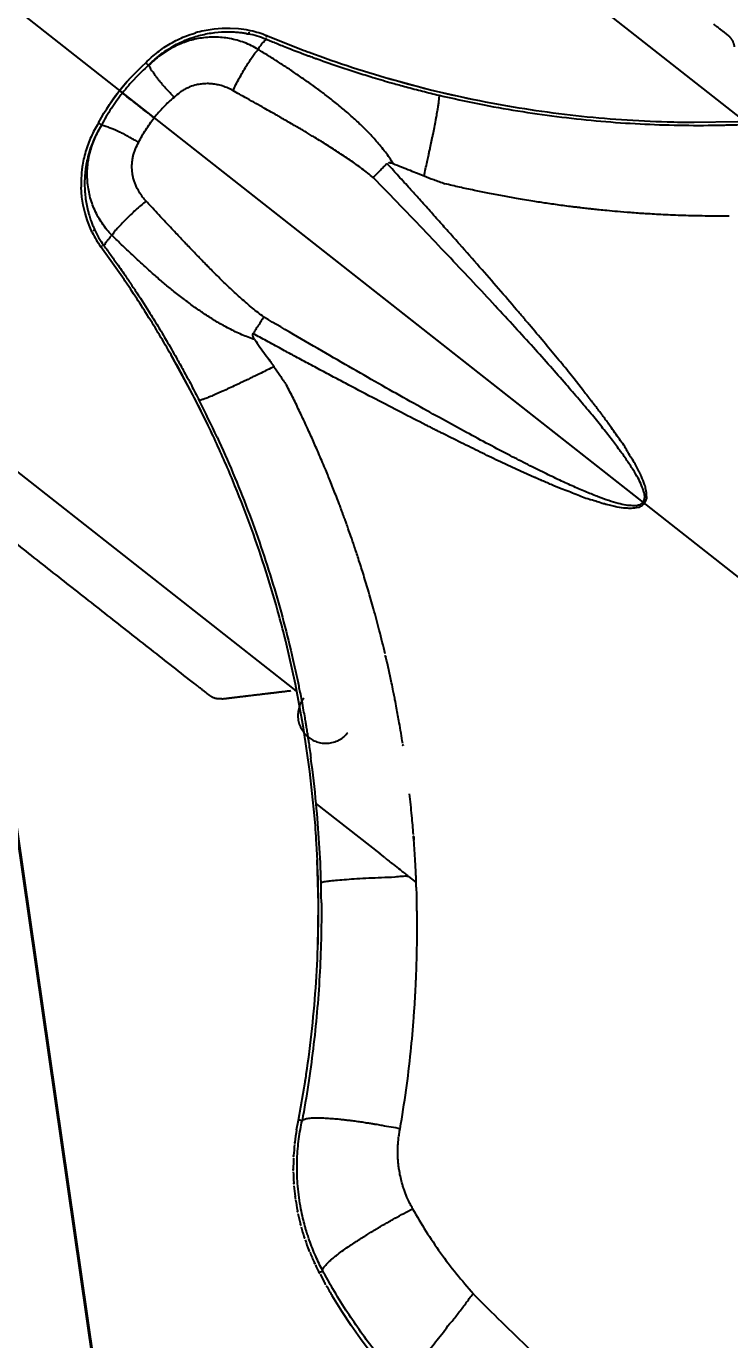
# Model space of a CAD drawing. Header units: millimetres. Extents: x 1145859089 to 1147511753, y -1047484727 to -1047247487.
# Drawn here: x 1146995183.7 to 1146995309.9, y -1047434411.5 to -1047434176 of the extents above; entities that cross this region are included whole.
import ezdxf
from ezdxf.xclip import XClip

# ---------------------------------------------------------------- set-up
doc = ezdxf.new("R2010")
doc.units = ezdxf.units.MM
doc.header["$LTSCALE"] = 100
doc.header["$MEASUREMENT"] = 0
doc.header["$XCLIPFRAME"] = 2
doc.linetypes.add('단지배치도$0$CENTER', pattern=[31, 30, -0.5, 0, -0.5])
doc.layers.get('0').update_dxf_attribs({"linetype": 'CONTINUOUS'})
for name, color, linetype in [('XREF', 135, 'CONTINUOUS'), ('단지배치도$0$S240910', 33, 'CONTINUOUS'), ('단지배치도$0$W240910', 135, 'CONTINUOUS')]:
    doc.layers.add(name, color=color, linetype=linetype)
doc.styles.add('단지배치도$0$WS1', font='romans.shx', dxfattribs={"width": 0.8, "bigfont": 'whgtxt.shx'})

# ---------------------------------------------------------------- blocks, each defined once
blk = doc.blocks.new('단지배치도$0$zw$9902')
at = {"layer": '단지배치도$0$W240910', "linetype": '단지배치도$0$CENTER', "ltscale": 50}
blk.add_line((65113.43, -62544.79), (65594.77, -62923.3), dxfattribs=at)
at = {"layer": '단지배치도$0$W240910', "linetype": 'ByBlock', "ltscale": 20}
for p, q in [((65572.64, -62823.21), (65235.53, -62558.11)), ((65492.28, -62925.4), (65155.17, -62660.3)), ((65478.17, -62807.23), (65476.4, -62807.52)), ((65479.63, -62807.11), (65478.17, -62807.23)), ((65481.09, -62807.1), (65479.63, -62807.11)), ((65482.55, -62807.2), (65481.09, -62807.1)), ((65483.99, -62807.39), (65482.55, -62807.2)), ((65484.73, -62807.54), (65483.99, -62807.39)), ((65484.73, -62807.54), (65484.73, -62807.53)), ((65494.32, -62811.1), (65487.6, -62808.43)), ((65487.61, -62808.43), (65487.61, -62808.43)), ((65465.94, -62813.25), (65465.14, -62813.99)), ((65466.39, -62813.72), (65465.94, -62813.25)), ((65466.39, -62813.72), (65466.45, -62813.68)), ((65466.48, -62813.67), (65466.45, -62813.68)), ((65466.49, -62813.66), (65466.48, -62813.67)), ((65466.51, -62813.65), (65466.49, -62813.66)), ((65466.52, -62813.65), (65466.51, -62813.65)), ((65466.53, -62813.65), (65466.52, -62813.65)), ((65466.53, -62813.66), (65466.53, -62813.65)), ((65462.54, -62816.69), (65463.16, -62816.01)), ((65463.2, -62815.96), (65462.58, -62816.65)), ((65463.83, -62815.29), (65463.2, -62815.96)), ((65464.48, -62814.63), (65463.83, -62815.29)), ((65465.14, -62813.99), (65464.48, -62814.63)), ((65517.01, -62818.15), (65509.35, -62816.1)), ((65460.49, -62819.24), (65461.05, -62818.5)), ((65461.09, -62818.46), (65460.53, -62819.19)), ((65461.05, -62818.5), (65461.22, -62818.28)), ((65461.22, -62818.28), (65461.09, -62818.46)), ((65461.39, -62818.07), (65461.22, -62818.28)), ((65461.22, -62818.28), (65461.36, -62818.11)), ((65461.22, -62818.29), (65461.74, -62818.69)), ((65461.22, -62818.29), (65461.74, -62818.69)), ((65461.36, -62818.11), (65461.94, -62817.4)), ((65461.98, -62817.35), (65461.39, -62818.07)), ((65461.94, -62817.4), (65462.54, -62816.69)), ((65462.58, -62816.65), (65461.98, -62817.35)), ((65524.74, -62819.89), (65517.01, -62818.15)), ((65458.93, -62821.52), (65459.43, -62820.75)), ((65459.43, -62820.75), (65459.95, -62819.99)), ((65459.99, -62819.94), (65459.46, -62820.7)), ((65459.95, -62819.99), (65460.49, -62819.24)), ((65460.53, -62819.19), (65459.99, -62819.94)), ((65462.19, -62819.04), (65461.74, -62818.69)), ((65462.19, -62819.04), (65461.74, -62818.69)), ((65457.44, -62824.06), (65457.97, -62823.1)), ((65457.97, -62823.1), (65458.44, -62822.31)), ((65458.44, -62822.31), (65458.93, -62821.52)), ((65467.41, -62823.15), (65555.08, -62892.1)), ((65467.41, -62823.15), (65555.08, -62892.1)), ((65458, -62824.38), (65457.44, -62824.06)), ((65457.96, -62824.52), (65457.97, -62824.5)), ((65457.96, -62824.53), (65457.96, -62824.52)), ((65457.97, -62824.53), (65457.96, -62824.53)), ((65457.97, -62824.48), (65457.98, -62824.45)), ((65457.97, -62824.5), (65457.97, -62824.48)), ((65457.98, -62824.53), (65457.97, -62824.53)), ((65458, -62824.38), (65457.98, -62824.45)), ((65572.06, -62823.86), (65564.12, -62823.98)), ((65567.65, -62824.47), (65568.18, -62824.46)), ((65519.57, -62834.97), (65519.53, -62834.95)), ((65519.88, -62835.04), (65519.56, -62834.97)), ((65454.47, -62837.37), (65454.34, -62835.57)), ((65454.7, -62838.81), (65454.47, -62837.37)), ((65455.04, -62840.23), (65454.7, -62838.81)), ((65455.47, -62841.62), (65455.04, -62840.23)), ((65456.01, -62842.98), (65455.47, -62841.62)), ((65456.32, -62843.67), (65456.01, -62842.98)), ((65456.32, -62843.67), (65456.32, -62843.67)), ((65457.87, -62846.25), (65457.87, -62846.25)), ((65462.04, -62852.14), (65457.87, -62846.25)), ((65474.24, -62872.53), (65470.44, -62865.57)), ((65542.74, -62869.95), (65541.95, -62868.96)), ((65544.42, -62872.07), (65542.74, -62869.95)), ((65477.76, -62879.63), (65474.24, -62872.53)), ((65491.19, -62871.05), (65491.17, -62871.02)), ((65491.34, -62871.34), (65491.19, -62871.05)), ((65530.65, -62885.32), (65529.51, -62884.79)), ((65533.11, -62886.46), (65530.65, -62885.32)), ((65555.08, -62892.1), (65555.12, -62892.12)), ((65555.08, -62892.1), (65555.12, -62892.13)), ((65555.12, -62892.12), (65555.16, -62892.15)), ((65555.12, -62892.13), (65555.15, -62892.16)), ((65555.15, -62892.16), (65555.19, -62892.18)), ((65555.16, -62892.15), (65555.19, -62892.18)), ((65555.19, -62892.18), (65555.3, -62892.27)), ((65555.19, -62892.18), (65555.3, -62892.27)), ((65492.77, -62924.68), (65491.02, -62916.94)), ((65492.32, -62920.25), (65492.44, -62920.77)), ((65493.01, -62925.97), (65492.28, -62925.4)), ((65494.22, -62932.48), (65492.77, -62924.68)), ((65495.35, -62940.33), (65494.22, -62932.48)), ((65496.18, -62948.22), (65495.35, -62940.33)), ((65496.5, -62946.1), (65496.49, -62946.09)), ((65496.49, -62946.1), (65507.94, -62955.1)), ((65508.78, -62955.76), (65507.95, -62955.1)), ((65496.89, -62964.06), (65496.69, -62956.13)), ((65513.06, -62959.12), (65514.43, -62960.2)), ((65514.43, -62960.23), (65514.43, -62960.2)), ((65496.78, -62971.99), (65496.89, -62964.06)), ((65493.32, -63002.8), (65494.56, -62995.64)), ((65492.97, -63004.56), (65493.32, -63002.8)), ((65493.95, -63002.92), (65493.32, -63002.79)), ((65493.95, -63002.92), (65493.95, -63002.92)), ((65497.03, -63030.16), (65497.66, -63029.82)), ((65501.12, -63037.18), (65499.38, -63034.34)), ((65524.69, -63033.94), (65524.66, -63033.98)), ((65502.73, -63039.62), (65501.12, -63037.18)), ((65504.42, -63042.02), (65502.73, -63039.62)), ((65506.17, -63044.36), (65504.42, -63042.02))]:
    blk.add_line(p, q, dxfattribs=at)
for centre, radius, start, end in [((65480.46, -62827.12), 20.02, 101.7145, 106.3305), ((65481.42, -62823.22), 16.03, 67.2915, 78.0633), ((65492.16, -62842.62), 38.71, 131.6192, 136.7853), ((65492.01, -62842.49), 38.51, 136.7747, 141.8283), ((65492.01, -62842.5), 38.51, 141.8094, 146.8629), ((65564.87, -62622.89), 201.59, 256.7067, 258.7986), ((65492.16, -62842.61), 38.71, 146.8523, 152.0185), ((65474.34, -62834.9), 20.02, 177.3072, 181.9231), ((65470.78, -62836.75), 16.03, 205.5744, 216.3462), ((65295.78, -62965.08), 201.59, 24.8391, 26.9309), ((65476.43, -62941.07), 36.03, 8.533, 9.2008), ((65292.73, -62965.61), 204.69, 5.4677, 7.7771), ((65296.81, -62965.42), 200.61, 1.4749, 5.5269), ((65294.39, -62965.47), 203.03, 0.4484, 1.4729), ((65532.57, -63011.43), 40.19, 170.1566, 173.3581), ((65532.97, -63011.48), 40.59, 173.3517, 173.9076), ((65532.33, -63011.43), 39.95, 176.7809, 177.42), ((65532.66, -63011.45), 40.28, 173.9046, 176.7778), ((65532.28, -63011.42), 39.9, 177.4202, 180.2617), ((65532.39, -63011.42), 40.01, 180.26, 180.937), ((65532.45, -63011.42), 40.07, 180.9375, 183.761), ((65532.49, -63011.42), 40.11, 183.7606, 184.5565), ((65532.47, -63011.42), 40.09, 184.5561, 187.3161), ((65532.4, -63011.43), 40.02, 187.3167, 187.7174), ((65532.36, -63011.44), 39.98, 187.7174, 188.1906), ((65532.45, -63011.42), 40.06, 188.1913, 190.9785), ((65532.48, -63011.42), 40.1, 190.978, 191.7356), ((65532.46, -63011.42), 40.08, 191.7354, 194.5332), ((65532.4, -63011.44), 40.02, 194.5337, 195.2287), ((65532.29, -63011.47), 39.9, 195.2269, 198.0528), ((65532.34, -63011.45), 39.96, 198.053, 198.7033), ((65532.65, -63011.35), 40.28, 198.7062, 201.5718), ((65532.93, -63011.24), 40.58, 201.5689, 202.1301), ((65532.72, -63011.32), 40.35, 202.1274, 205.0809), ((65531.58, -63011.84), 39.1, 205.0972, 205.682), ((65530.79, -63012.23), 38.22, 205.6756, 207.9686), ((65584.17, -62984.04), 98.59, 207.8915, 208.0915), ((65584.47, -62983.88), 98.93, 208.0919, 209.1469), ((65584.77, -62983.71), 99.28, 209.1465, 209.4316), ((65585.09, -62983.52), 99.65, 209.4321, 210.6593)]:
    blk.add_arc(centre, radius, start, end, dxfattribs=at)
for points, weights in [([(65570.36, -62808.39), (65570.36, -62808.39), (65567.76, -62806.34)], [1, 0.935319001987, 0.985547451024]), ([(65571.49, -62810.39), (65571.34, -62809.16), (65570.36, -62808.39)], [1, 0.923879950601, 1]), ([(65477.34, -62926.68), (65477.34, -62926.68), (65474.73, -62924.63)], [1, 0.935319001987, 0.985547451024]), ([(65479.55, -62927.3), (65478.31, -62927.45), (65477.34, -62926.68)], [1, 0.923879950601, 1]), ([(65494.28, -62927.18), (65491.21, -62931.08), (65495.09, -62934.18)], [1, 0.71001785801, 1]), ([(65495.14, -62934.22), (65499.06, -62937.25), (65502.14, -62933.36)], [1, 0.710486072338, 1])]:
    blk.add_rational_spline(points, weights, degree=2, dxfattribs=at)
for points, knots in [([(65465.94, -62813.25), (65466.62, -62812.6), (65467.99, -62811.31), (65470.36, -62809.75), (65472.66, -62808.62), (65474.19, -62808.1), (65474.83, -62807.91)], [0, 0, 0, 0, 2.821021, 5.64201, 8.463026, 10.479056, 10.479056, 10.479056, 10.479056]), ([(65466.39, -62813.72), (65466.83, -62813.27), (65467.76, -62812.4), (65469.26, -62811.24), (65471.09, -62810.1), (65473.25, -62809.07), (65474.93, -62808.52), (65475.76, -62808.32)], [0, 0, 0, 0, 1.900808, 3.804166, 5.675249, 8.373991, 10.950317, 10.950317, 10.950317, 10.950317]), ([(65486.08, -62810.84), (65485.68, -62810.63), (65484.88, -62810.17), (65483.61, -62809.65), (65482.29, -62809.21), (65480.98, -62808.91), (65479.63, -62808.72), (65478.3, -62808.66), (65476.95, -62808.7), (65475.66, -62808.86), (65474.4, -62809.12), (65473.16, -62809.48), (65471.91, -62809.96), (65470.71, -62810.54), (65469.56, -62811.21), (65468.48, -62811.95), (65467.47, -62812.76), (65466.83, -62813.35), (65466.53, -62813.66)], [0, 0, 0, 0, 1.340952, 2.779651, 4.092707, 5.504928, 6.813895, 8.196145, 9.491286, 10.841501, 12.085355, 13.375096, 14.709017, 16.085193, 17.377777, 18.694059, 19.988712, 21.289505, 21.289505, 21.289505, 21.289505]), ([(65475.76, -62808.32), (65476.6, -62808.11), (65478.25, -62807.79), (65480.06, -62807.7), (65481.21, -62807.72), (65481.72, -62807.74), (65482.25, -62807.77), (65482.71, -62807.82), (65483.13, -62807.86), (65483.51, -62807.93), (65483.91, -62807.95), (65484.2, -62808.11), (65484.34, -62808.05)], [0, 0, 0, 0, 2.590685, 5.028164, 5.406506, 6.050409, 6.549971, 7.020568, 7.41636, 7.812284, 8.19219, 8.645427, 8.645427, 8.645427, 8.645427]), ([(65484.34, -62808.05), (65484.87, -62808.15), (65485.92, -62808.42), (65486.93, -62808.78), (65487.43, -62808.99)], [0, 0, 0, 0, 1.615349, 3.231144, 3.231144, 3.231144, 3.231144]), ([(65486.07, -62810.85), (65486.14, -62810.63), (65486.44, -62810.35), (65486.78, -62809.88), (65486.99, -62809.48), (65487.59, -62809.12), (65487.43, -62808.99)], [0, 0, 0, 0, 0.678711, 1.166358, 1.692573, 2.298362, 2.298362, 2.298362, 2.298362]), ([(65487.43, -62808.99), (65487.69, -62809.1), (65488.24, -62809.33), (65489.13, -62809.69), (65490.13, -62810.1), (65491.29, -62810.56), (65492.57, -62811.06), (65493.71, -62811.49), (65494.59, -62811.82), (65495.17, -62812.04), (65495.66, -62812.21), (65496.14, -62812.39), (65497.88, -62813.02), (65500.46, -62813.92), (65503.8, -62815.01), (65506.87, -62815.96), (65509.8, -62816.82), (65512.76, -62817.63), (65515.55, -62818.36), (65517.52, -62818.84), (65518.51, -62819.08)], [0, 0, 0, 0, 0.842833, 1.804421, 2.884607, 4.083231, 5.523702, 7.025981, 7.735048, 8.349304, 8.868817, 9.293642, 9.903768, 14.416924, 17.467389, 20.452732, 24.07324, 26.614897, 29.66509, 32.71727, 32.71727, 32.71727, 32.71727]), ([(65481.56, -62818.25), (65481.74, -62817.89), (65482.11, -62817.15), (65482.7, -62816.05), (65483.31, -62814.95), (65483.93, -62813.9), (65484.53, -62812.94), (65485.11, -62812.11), (65485.55, -62811.39), (65486, -62811.06), (65486.08, -62810.84)], [0, 0, 0, 0, 1.208141, 2.475427, 3.751648, 4.985432, 6.129942, 7.146707, 8.007591, 8.695035, 8.695035, 8.695035, 8.695035]), ([(65510.29, -62831.32), (65509.84, -62830.64), (65508.91, -62829.24), (65507.32, -62827.33), (65505.67, -62825.55), (65504.03, -62823.95), (65502.35, -62822.42), (65500.57, -62820.93), (65499.05, -62819.72), (65497.84, -62818.79), (65496.97, -62818.14), (65496.07, -62817.48), (65495.15, -62816.82), (65494.21, -62816.16), (65492.97, -62815.31), (65491.48, -62814.3), (65489.7, -62813.14), (65487.91, -62811.98), (65486.67, -62811.25), (65486.07, -62810.85)], [0, 0, 0, 0, 2.462915, 5.043509, 7.428788, 9.732127, 11.929211, 14.247328, 16.687768, 17.75166, 18.838286, 19.947814, 21.080417, 22.236273, 23.415554, 25.568459, 27.652234, 29.781936, 31.958689, 31.958689, 31.958689, 31.958689]), ([(65564.25, -62823.98), (65562.64, -62823.97), (65558.3, -62823.91), (65551.23, -62823.56), (65543.05, -62822.83), (65534.91, -62821.76), (65526.82, -62820.37), (65518.79, -62818.64), (65510.84, -62816.58), (65502.98, -62814.2), (65497.5, -62812.29), (65494.63, -62811.22), (65494.32, -62811.1)], [0, 0, 0, 0, 4.813028, 13.021974, 21.231053, 29.440321, 37.649824, 45.859591, 54.069635, 62.279945, 70.490483, 71.478028, 71.478028, 71.478028, 71.478028]), ([(65467.12, -62814.82), (65466.99, -62814.71), (65466.87, -62814.42), (65466.65, -62814.05), (65466.51, -62813.8), (65466.53, -62813.66)], [0, 0, 0, 0, 0.515784, 0.895389, 1.311072, 1.311072, 1.311072, 1.311072]), ([(65471, -62819.48), (65470.84, -62819.25), (65470.42, -62818.81), (65469.81, -62818.16), (65469.26, -62817.56), (65468.86, -62817.08), (65468.55, -62816.7), (65468.26, -62816.34), (65467.92, -62815.9), (65467.51, -62815.41), (65467.3, -62814.98), (65467.12, -62814.82)], [0, 0, 0, 0, 0.84973, 1.811822, 2.679155, 3.297572, 3.677517, 4.151084, 4.689359, 5.34023, 6.073727, 6.073727, 6.073727, 6.073727]), ([(65481.56, -62818.25), (65481.29, -62818.08), (65480.66, -62817.79), (65479.72, -62817.43), (65478.91, -62817.22), (65478.26, -62817.1), (65477.66, -62817.03), (65477.01, -62817), (65476.4, -62817.02), (65475.75, -62817.08), (65474.9, -62817.24), (65474.01, -62817.51), (65473.21, -62817.87), (65472.61, -62818.21), (65471.84, -62818.71), (65471.35, -62819.18), (65471, -62819.48)], [0, 0, 0, 0, 0.950726, 2.088541, 3.021138, 3.439598, 4.08209, 4.809872, 5.399123, 5.910074, 6.775343, 7.994087, 8.693267, 9.382521, 10.069396, 11.434856, 11.434856, 11.434856, 11.434856]), ([(65506.74, -62833.88), (65506.08, -62833.31), (65504.7, -62832.24), (65502.57, -62830.71), (65500.39, -62829.26), (65498.19, -62827.86), (65496.47, -62826.8), (65495.23, -62826.06), (65494.46, -62825.6), (65493.66, -62825.13), (65492.76, -62824.6), (65491.8, -62824.05), (65490.86, -62823.5), (65490.05, -62823.04), (65489.26, -62822.58), (65488.31, -62822.05), (65487.08, -62821.35), (65485.65, -62820.54), (65484.18, -62819.72), (65482.81, -62818.95), (65481.95, -62818.47), (65481.56, -62818.25)], [0, 0, 0, 0, 2.620047, 5.238556, 7.857918, 10.475204, 13.057656, 13.917577, 14.813958, 15.746831, 16.716323, 17.933294, 19.060369, 19.989619, 20.720958, 21.807982, 23.260058, 24.950962, 26.740095, 28.317811, 29.673642, 29.673642, 29.673642, 29.673642]), ([(65462.72, -62819.46), (65462.58, -62819.42), (65462.45, -62819.22), (65462.25, -62819.12), (65462.18, -62819.11)], [0, 0, 0, 0, 0.4325309, 0.6424954, 0.6424954, 0.6424954, 0.6424954]), ([(65462.72, -62819.46), (65462.64, -62819.34), (65462.42, -62819.26), (65462.27, -62819.09), (65462.25, -62819.02)], [0, 0, 0, 0, 0.4325309, 0.6424954, 0.6424954, 0.6424954, 0.6424954]), ([(65467.41, -62823.15), (65467.18, -62822.97), (65466.68, -62822.58), (65465.89, -62821.96), (65465.12, -62821.35), (65464.39, -62820.77), (65463.82, -62820.32), (65463.36, -62819.97), (65463.04, -62819.69), (65462.79, -62819.58), (65462.72, -62819.46)], [0, 0, 0, 0, 0.888079, 1.897213, 2.997408, 3.850552, 4.691672, 5.183893, 5.56457, 5.971214, 5.971214, 5.971214, 5.971214]), ([(65467.41, -62823.15), (65467.18, -62822.97), (65466.68, -62822.58), (65465.89, -62821.96), (65465.12, -62821.35), (65464.39, -62820.77), (65463.81, -62820.33), (65463.37, -62819.96), (65463.02, -62819.72), (65462.85, -62819.5), (65462.72, -62819.46)], [0, 0, 0, 0, 0.888079, 1.897213, 2.997408, 3.850552, 4.691672, 5.183893, 5.56457, 5.971214, 5.971214, 5.971214, 5.971214]), ([(65471, -62819.48), (65470.33, -62820.01), (65469.08, -62821.19), (65467.94, -62822.48), (65467.41, -62823.15)], [0, 0, 0, 0, 2.568403, 5.14271, 5.14271, 5.14271, 5.14271]), ([(65517.93, -62823.58), (65517.97, -62823.37), (65518.04, -62822.98), (65518.14, -62822.4), (65518.25, -62821.76), (65518.37, -62821.06), (65518.44, -62820.55), (65518.47, -62820.3)], [0, 0, 0, 0, 0.63209, 1.19498, 1.758934, 2.578088, 3.319001, 3.319001, 3.319001, 3.319001]), ([(65518.47, -62820.3), (65518.49, -62820.15), (65518.53, -62819.87), (65518.54, -62819.48), (65518.59, -62819.18), (65518.51, -62819.08)], [0, 0, 0, 0, 0.461746, 0.831383, 1.231302, 1.231302, 1.231302, 1.231302]), ([(65525.71, -62820.64), (65528.01, -62821.1), (65532.64, -62821.93), (65539.62, -62822.93), (65546.64, -62823.7), (65553.66, -62824.21), (65560.66, -62824.48), (65565.32, -62824.5), (65567.65, -62824.47)], [0, 0, 0, 0, 7.03896, 14.10801, 21.174538, 28.209375, 35.209065, 42.188337, 42.188337, 42.188337, 42.188337]), ([(65464.69, -62827.51), (65465.04, -62826.73), (65465.9, -62825.24), (65466.88, -62823.83), (65467.41, -62823.15)], [0, 0, 0, 0, 2.568403, 5.14271, 5.14271, 5.14271, 5.14271]), ([(65457.44, -62824.06), (65456.97, -62824.87), (65456.04, -62826.51), (65455.08, -62829.18), (65454.53, -62831.68), (65454.38, -62833.28), (65454.35, -62833.96)], [0, 0, 0, 0, 2.821021, 5.64201, 8.463026, 10.479056, 10.479056, 10.479056, 10.479056]), ([(65458, -62824.38), (65457.67, -62824.92), (65457.04, -62826.03), (65456.28, -62827.76), (65455.59, -62829.81), (65455.1, -62832.15), (65454.97, -62833.91), (65454.96, -62834.77)], [0, 0, 0, 0, 1.900808, 3.804166, 5.675249, 8.373991, 10.950317, 10.950317, 10.950317, 10.950317]), ([(65459.85, -62844.19), (65459.55, -62843.86), (65458.91, -62843.19), (65458.11, -62842.08), (65457.37, -62840.9), (65456.77, -62839.7), (65456.27, -62838.42), (65455.89, -62837.15), (65455.62, -62835.83), (65455.47, -62834.54), (65455.42, -62833.25), (65455.48, -62831.96), (65455.65, -62830.63), (65455.93, -62829.33), (65456.31, -62828.05), (65456.77, -62826.84), (65457.33, -62825.66), (65457.75, -62824.9), (65457.98, -62824.53)], [0, 0, 0, 0, 1.340952, 2.779651, 4.092707, 5.504928, 6.813895, 8.196145, 9.491286, 10.841501, 12.085355, 13.375096, 14.709017, 16.085193, 17.377777, 18.694059, 19.988712, 21.289505, 21.289505, 21.289505, 21.289505]), ([(65459.25, -62824.83), (65459.1, -62824.73), (65458.79, -62824.68), (65458.39, -62824.56), (65458.11, -62824.48), (65457.98, -62824.53)], [0, 0, 0, 0, 0.515784, 0.895389, 1.311072, 1.311072, 1.311072, 1.311072]), ([(65464.69, -62827.51), (65464.43, -62827.41), (65463.9, -62827.1), (65463.13, -62826.66), (65462.41, -62826.27), (65461.85, -62825.99), (65461.41, -62825.78), (65460.99, -62825.58), (65460.48, -62825.36), (65459.91, -62825.07), (65459.45, -62824.97), (65459.25, -62824.83)], [0, 0, 0, 0, 0.84973, 1.811822, 2.679155, 3.297572, 3.677517, 4.151084, 4.689359, 5.34023, 6.073727, 6.073727, 6.073727, 6.073727]), ([(65516.94, -62828.48), (65516.98, -62828.28), (65517.06, -62827.89), (65517.18, -62827.3), (65517.31, -62826.7), (65517.48, -62825.88), (65517.69, -62824.84), (65517.85, -62824), (65517.93, -62823.58)], [0, 0, 0, 0, 0.608735, 1.196476, 1.804823, 2.430024, 3.712517, 4.999051, 4.999051, 4.999051, 4.999051]), ([(65568.18, -62824.46), (65568.53, -62824.45), (65569.23, -62824.44), (65570.29, -62824.41), (65571.38, -62824.38), (65572.49, -62824.35), (65573.76, -62824.29), (65575.23, -62824.23), (65576.78, -62824.14), (65578.15, -62824.06), (65579.18, -62823.99), (65579.92, -62823.93), (65580.5, -62823.89), (65581.05, -62823.85), (65581.63, -62823.8), (65582.24, -62823.75), (65583.55, -62823.63), (65584.66, -62823.53), (65585.56, -62823.43)], [0, 0, 0, 0, 1.037321, 2.099868, 3.187633, 4.3006, 5.438746, 6.993786, 8.715072, 10.120908, 11.0973, 11.829743, 12.31834, 12.85877, 13.470586, 14.082351, 14.694073, 17.418788, 17.418788, 17.418788, 17.418788]), ([(65465.98, -62838.06), (65465.76, -62837.84), (65465.32, -62837.29), (65464.75, -62836.46), (65464.36, -62835.73), (65464.09, -62835.12), (65463.88, -62834.56), (65463.7, -62833.93), (65463.57, -62833.33), (65463.48, -62832.69), (65463.43, -62831.82), (65463.49, -62830.89), (65463.64, -62830.04), (65463.83, -62829.37), (65464.13, -62828.5), (65464.48, -62827.91), (65464.69, -62827.51)], [0, 0, 0, 0, 0.950726, 2.088541, 3.021138, 3.439598, 4.08209, 4.809872, 5.399123, 5.910074, 6.775343, 7.994087, 8.693267, 9.382521, 10.069396, 11.434856, 11.434856, 11.434856, 11.434856]), ([(65515.82, -62833.53), (65515.91, -62833.12), (65516.1, -62832.28), (65516.33, -62831.26), (65516.5, -62830.49), (65516.6, -62830.02), (65516.72, -62829.49), (65516.82, -62828.99), (65516.91, -62828.62), (65516.94, -62828.48)], [0, 0, 0, 0, 1.260417, 2.580742, 3.129728, 3.651886, 4.0175, 4.745857, 5.177531, 5.177531, 5.177531, 5.177531]), ([(65506.74, -62833.88), (65506.93, -62833.56), (65507.48, -62833.12), (65508.11, -62832.4), (65508.68, -62831.82), (65509.02, -62831.47), (65509.17, -62831.31)], [0, 0, 0, 0, 1.097384, 2.068671, 2.884035, 3.531905, 3.531905, 3.531905, 3.531905]), ([(65510.29, -62831.32), (65510.1, -62831.24), (65509.73, -62831.12), (65509.29, -62831.19), (65509.17, -62831.31)], [0, 0, 0, 0, 0.64244, 1.162556, 1.162556, 1.162556, 1.162556]), ([(65532.41, -62857.53), (65531.33, -62856.29), (65529.15, -62853.72), (65525.73, -62849.82), (65522.79, -62846.47), (65520.37, -62843.74), (65518.53, -62841.67), (65516.66, -62839.58), (65514.83, -62837.54), (65512.95, -62835.44), (65511.07, -62833.39), (65509.79, -62831.96), (65509.17, -62831.31)], [0, 0, 0, 0, 4.920026, 10.105142, 15.555833, 18.290327, 21.053353, 23.86343, 26.697012, 29.293562, 32.325258, 35.031877, 35.031877, 35.031877, 35.031877]), ([(65510.29, -62831.32), (65511.3, -62831.73), (65512.75, -62832.31), (65514.39, -62832.97), (65515.23, -62833.3), (65515.62, -62833.45), (65515.82, -62833.53)], [0, 0, 0, 0, 3.260077, 4.675784, 5.316948, 5.948888, 5.948888, 5.948888, 5.948888]), ([(65454.96, -62834.77), (65454.96, -62835.63), (65455.04, -62837.31), (65455.38, -62839.08), (65455.67, -62840.2), (65455.8, -62840.69), (65455.97, -62841.2), (65456.12, -62841.63), (65456.26, -62842.03), (65456.41, -62842.39), (65456.53, -62842.77), (65456.75, -62843.02), (65456.73, -62843.16)], [0, 0, 0, 0, 2.590685, 5.028164, 5.406506, 6.050409, 6.549971, 7.020568, 7.41636, 7.812284, 8.19219, 8.645427, 8.645427, 8.645427, 8.645427]), ([(65555.23, -62890.16), (65555.09, -62889.79), (65554.84, -62888.94), (65554.16, -62887.64), (65553.28, -62886.14), (65552.16, -62884.47), (65550.86, -62882.64), (65549.35, -62880.63), (65547.64, -62878.46), (65545.71, -62876.1), (65543.57, -62873.56), (65541.14, -62870.74), (65538.41, -62867.64), (65535.35, -62864.22), (65532.05, -62860.6), (65528.48, -62856.72), (65524.64, -62852.6), (65520.53, -62848.24), (65516.17, -62843.64), (65511.55, -62838.82), (65508.38, -62835.54), (65506.74, -62833.88)], [0, 0, 0, 0, 1.177409, 2.643447, 4.392353, 6.402399, 8.652648, 11.147844, 13.918543, 16.968362, 20.285919, 23.871662, 28.126176, 32.706012, 37.611441, 42.842664, 48.503904, 54.503192, 60.84036, 67.513769, 74.523857, 74.523857, 74.523857, 74.523857]), ([(65515.82, -62833.53), (65516.4, -62833.76), (65517.62, -62834.26), (65518.89, -62834.65), (65519.53, -62834.95)], [0, 0, 0, 0, 1.871049, 3.972683, 3.972683, 3.972683, 3.972683]), ([(65525.17, -62836.21), (65524.29, -62836.02), (65522.52, -62835.66), (65520.76, -62835.24), (65519.88, -62835.04)], [0, 0, 0, 0, 2.717182, 5.419443, 5.419443, 5.419443, 5.419443]), ([(65530.23, -62837.2), (65529.35, -62837.04), (65527.66, -62836.72), (65525.98, -62836.38), (65525.17, -62836.21)], [0, 0, 0, 0, 2.696224, 5.157327, 5.157327, 5.157327, 5.157327]), ([(65535.7, -62838.14), (65534.71, -62837.96), (65532.88, -62837.69), (65531.07, -62837.36), (65530.23, -62837.2)], [0, 0, 0, 0, 3.009942, 5.542552, 5.542552, 5.542552, 5.542552]), ([(65465.98, -62838.06), (65465.67, -62838.32), (65465.04, -62838.85), (65464.11, -62839.68), (65463.19, -62840.54), (65462.31, -62841.39), (65461.52, -62842.19), (65460.86, -62842.95), (65460.25, -62843.56), (65460.04, -62844.07), (65459.85, -62844.19)], [0, 0, 0, 0, 1.208141, 2.475427, 3.751648, 4.985432, 6.129942, 7.146707, 8.007591, 8.695035, 8.695035, 8.695035, 8.695035]), ([(65487.11, -62858.85), (65486.4, -62858.33), (65485.03, -62857.25), (65483.05, -62855.54), (65481.12, -62853.76), (65479.24, -62851.96), (65477.81, -62850.53), (65476.8, -62849.5), (65476.17, -62848.86), (65475.52, -62848.19), (65474.8, -62847.44), (65474.03, -62846.65), (65473.28, -62845.86), (65472.64, -62845.18), (65472.01, -62844.52), (65471.26, -62843.72), (65470.3, -62842.69), (65469.18, -62841.49), (65468.03, -62840.26), (65466.95, -62839.11), (65466.29, -62838.39), (65465.98, -62838.06)], [0, 0, 0, 0, 2.620047, 5.238556, 7.857918, 10.475204, 13.057656, 13.917577, 14.813958, 15.746831, 16.716323, 17.933294, 19.060369, 19.989619, 20.720958, 21.807982, 23.260058, 24.950962, 26.740095, 28.317811, 29.673642, 29.673642, 29.673642, 29.673642]), ([(65538.08, -62838.5), (65537.69, -62838.45), (65536.9, -62838.31), (65536.1, -62838.21), (65535.7, -62838.14)], [0, 0, 0, 0, 1.16775, 2.404075, 2.404075, 2.404075, 2.404075]), ([(65570.55, -62840.76), (65569.1, -62840.79), (65566.33, -62840.75), (65562.38, -62840.67), (65558.83, -62840.52), (65555.69, -62840.34), (65552.95, -62840.15), (65550.62, -62839.96), (65548.76, -62839.79), (65547.33, -62839.64), (65546.31, -62839.54), (65545.6, -62839.46), (65545.04, -62839.4), (65544.55, -62839.34), (65543.96, -62839.27), (65543.42, -62839.21), (65542.92, -62839.15), (65542.5, -62839.1), (65541.78, -62839.01), (65540.75, -62838.87), (65539.41, -62838.69), (65538.52, -62838.55), (65538.08, -62838.5)], [0, 0, 0, 0, 4.356619, 8.311592, 11.863963, 15.01231, 17.754917, 20.089936, 22.015532, 23.363235, 24.395181, 25.10987, 25.506331, 26.068293, 26.60025, 27.274247, 27.711141, 28.128603, 28.526656, 29.883783, 31.24589, 32.588293, 32.588293, 32.588293, 32.588293]), ([(65456.73, -62843.16), (65456.95, -62843.66), (65457.46, -62844.61), (65458.05, -62845.51), (65458.37, -62845.94)], [0, 0, 0, 0, 1.615349, 3.231144, 3.231144, 3.231144, 3.231144]), ([(65459.85, -62844.19), (65459.66, -62844.31), (65459.46, -62844.66), (65459.08, -62845.1), (65458.74, -62845.4), (65458.53, -62846.07), (65458.37, -62845.94)], [0, 0, 0, 0, 0.678711, 1.166358, 1.692573, 2.298362, 2.298362, 2.298362, 2.298362]), ([(65485.46, -62862.9), (65484.69, -62862.62), (65483.11, -62862.04), (65480.88, -62860.95), (65478.77, -62859.77), (65476.82, -62858.55), (65474.94, -62857.27), (65473.07, -62855.9), (65471.54, -62854.71), (65470.35, -62853.75), (65469.51, -62853.06), (65468.66, -62852.34), (65467.8, -62851.6), (65466.93, -62850.84), (65465.82, -62849.84), (65464.49, -62848.62), (65462.94, -62847.17), (65461.39, -62845.71), (65460.39, -62844.68), (65459.85, -62844.19)], [0, 0, 0, 0, 2.462915, 5.043509, 7.428788, 9.732127, 11.929211, 14.247328, 16.687768, 17.75166, 18.838286, 19.947814, 21.080417, 22.236273, 23.415554, 25.568459, 27.652234, 29.781936, 31.958689, 31.958689, 31.958689, 31.958689]), ([(65458.37, -62845.94), (65458.53, -62846.17), (65458.89, -62846.66), (65459.45, -62847.43), (65460.08, -62848.31), (65460.8, -62849.32), (65461.59, -62850.46), (65462.28, -62851.46), (65462.81, -62852.24), (65463.15, -62852.75), (65463.44, -62853.18), (65463.73, -62853.61), (65464.75, -62855.15), (65466.23, -62857.44), (65468.08, -62860.43), (65469.73, -62863.19), (65471.25, -62865.84), (65472.74, -62868.52), (65474.11, -62871.06), (65475.04, -62872.87), (65475.5, -62873.77)], [0, 0, 0, 0, 0.842833, 1.804421, 2.884607, 4.083231, 5.523702, 7.025981, 7.735048, 8.349304, 8.868817, 9.293642, 9.903768, 14.416924, 17.467389, 20.452732, 24.07324, 26.614897, 29.66509, 32.71727, 32.71727, 32.71727, 32.71727]), ([(65491.05, -62917.06), (65490.66, -62915.5), (65489.57, -62911.3), (65487.57, -62904.51), (65484.93, -62896.74), (65481.98, -62889.07), (65478.71, -62881.54), (65475.14, -62874.15), (65471.26, -62866.9), (65467.1, -62859.83), (65463.95, -62854.95), (65462.23, -62852.41), (65462.04, -62852.14)], [0, 0, 0, 0, 4.813028, 13.021974, 21.231053, 29.440321, 37.649824, 45.859591, 54.069635, 62.279945, 70.490483, 71.478028, 71.478028, 71.478028, 71.478028]), ([(65541.95, -62868.96), (65541.24, -62868.02), (65539.65, -62866.17), (65537.26, -62863.25), (65535.43, -62861.08), (65534.27, -62859.71), (65533.81, -62859.17), (65533.35, -62858.62), (65532.88, -62858.08), (65532.57, -62857.71), (65532.41, -62857.53)], [0, 0, 0, 0, 3.540286, 7.316158, 11.327899, 12.029319, 12.736871, 13.450556, 14.170375, 14.89633, 14.89633, 14.89633, 14.89633]), ([(65487.11, -62858.85), (65486.85, -62859.11), (65486.54, -62859.74), (65485.99, -62860.53), (65485.56, -62861.22), (65485.3, -62861.63), (65485.19, -62861.81)], [0, 0, 0, 0, 1.097384, 2.068671, 2.884035, 3.531905, 3.531905, 3.531905, 3.531905]), ([(65553.23, -62892.7), (65552.84, -62892.64), (65551.96, -62892.61), (65550.53, -62892.25), (65548.87, -62891.75), (65546.99, -62891.06), (65544.9, -62890.22), (65542.59, -62889.23), (65540.07, -62888.08), (65537.33, -62886.76), (65534.36, -62885.28), (65531.05, -62883.58), (65527.38, -62881.66), (65523.35, -62879.49), (65519.04, -62877.14), (65514.44, -62874.59), (65509.53, -62871.83), (65504.31, -62868.86), (65498.82, -62865.7), (65493.05, -62862.35), (65489.11, -62860.04), (65487.11, -62858.85)], [0, 0, 0, 0, 1.177409, 2.643447, 4.392353, 6.402399, 8.652648, 11.147844, 13.918543, 16.968362, 20.285919, 23.871662, 28.126176, 32.706012, 37.611441, 42.842664, 48.503904, 54.503192, 60.84036, 67.513769, 74.523857, 74.523857, 74.523857, 74.523857]), ([(65485.46, -62862.9), (65485.34, -62862.73), (65485.13, -62862.4), (65485.1, -62861.96), (65485.19, -62861.81)], [0, 0, 0, 0, 0.64244, 1.162556, 1.162556, 1.162556, 1.162556]), ([(65516.14, -62878.21), (65514.69, -62877.46), (65511.68, -62875.94), (65507.08, -62873.54), (65503.13, -62871.47), (65499.91, -62869.76), (65497.46, -62868.46), (65494.99, -62867.14), (65492.57, -62865.84), (65490.09, -62864.51), (65487.65, -62863.17), (65485.97, -62862.26), (65485.19, -62861.81)], [0, 0, 0, 0, 4.920026, 10.105142, 15.555833, 18.290327, 21.053353, 23.86343, 26.697012, 29.293562, 32.325258, 35.031877, 35.031877, 35.031877, 35.031877]), ([(65485.46, -62862.9), (65486.09, -62863.78), (65487, -62865.05), (65488.03, -62866.5), (65488.55, -62867.23), (65488.79, -62867.57), (65488.91, -62867.75)], [0, 0, 0, 0, 3.260077, 4.675784, 5.316948, 5.948888, 5.948888, 5.948888, 5.948888]), ([(65488.91, -62867.75), (65488.54, -62867.94), (65487.76, -62868.31), (65486.83, -62868.78), (65486.11, -62869.13), (65485.68, -62869.34), (65485.2, -62869.57), (65484.74, -62869.79), (65484.39, -62869.96), (65484.26, -62870.03)], [0, 0, 0, 0, 1.260417, 2.580742, 3.129728, 3.651886, 4.0175, 4.745857, 5.177531, 5.177531, 5.177531, 5.177531]), ([(65488.91, -62867.75), (65489.27, -62868.26), (65490.04, -62869.33), (65490.73, -62870.47), (65491.17, -62871.02)], [0, 0, 0, 0, 1.871049, 3.972683, 3.972683, 3.972683, 3.972683]), ([(65484.26, -62870.03), (65484.08, -62870.11), (65483.72, -62870.28), (65483.18, -62870.54), (65482.63, -62870.8), (65481.87, -62871.16), (65480.9, -62871.61), (65480.13, -62871.97), (65479.74, -62872.14)], [0, 0, 0, 0, 0.608735, 1.196476, 1.804823, 2.430024, 3.712517, 4.999051, 4.999051, 4.999051, 4.999051]), ([(65479.74, -62872.14), (65479.54, -62872.23), (65479.18, -62872.39), (65478.64, -62872.63), (65478.05, -62872.89), (65477.4, -62873.16), (65476.91, -62873.36), (65476.68, -62873.44)], [0, 0, 0, 0, 0.63209, 1.19498, 1.758934, 2.578088, 3.319001, 3.319001, 3.319001, 3.319001]), ([(65493.72, -62876.21), (65493.33, -62875.39), (65492.56, -62873.76), (65491.73, -62872.15), (65491.34, -62871.34)], [0, 0, 0, 0, 2.717182, 5.419443, 5.419443, 5.419443, 5.419443]), ([(65546.87, -62875.24), (65546.99, -62875.39), (65546.43, -62874.65), (65546.22, -62874.38), (65545.84, -62873.89), (65545.5, -62873.45), (65545.15, -62872.99), (65544.79, -62872.53), (65544.55, -62872.22), (65544.42, -62872.07)], [0, 0, 0, 0, 0.569251, 1.120636, 1.680537, 2.248956, 2.825898, 3.411365, 4.005361, 4.005361, 4.005361, 4.005361]), ([(65476.68, -62873.44), (65476.54, -62873.5), (65476.28, -62873.6), (65475.89, -62873.71), (65475.62, -62873.83), (65475.5, -62873.77)], [0, 0, 0, 0, 0.461746, 0.831383, 1.231302, 1.231302, 1.231302, 1.231302]), ([(65495.88, -62880.89), (65495.51, -62880.07), (65494.8, -62878.51), (65494.08, -62876.95), (65493.72, -62876.21)], [0, 0, 0, 0, 2.696224, 5.157327, 5.157327, 5.157327, 5.157327]), ([(65549.22, -62878.42), (65548.87, -62877.89), (65548.06, -62876.85), (65547.29, -62875.77), (65546.87, -62875.24)], [0, 0, 0, 0, 1.918188, 3.959693, 3.959693, 3.959693, 3.959693]), ([(65529.51, -62884.79), (65528.42, -62884.32), (65526.25, -62883.21), (65522.84, -62881.58), (65520.31, -62880.31), (65518.7, -62879.5), (65518.07, -62879.18), (65517.43, -62878.86), (65516.79, -62878.54), (65516.36, -62878.32), (65516.14, -62878.21)], [0, 0, 0, 0, 3.540286, 7.316158, 11.327899, 12.029319, 12.736871, 13.450556, 14.170375, 14.89633, 14.89633, 14.89633, 14.89633]), ([(65552.27, -62882.89), (65551.91, -62882.12), (65550.78, -62880.69), (65549.76, -62879.21), (65549.22, -62878.42)], [0, 0, 0, 0, 2.54112, 5.407961, 5.407961, 5.407961, 5.407961]), ([(65478.71, -62880.4), (65479.7, -62882.52), (65481.6, -62886.83), (65484.23, -62893.38), (65486.62, -62900.02), (65488.78, -62906.72), (65490.68, -62913.46), (65491.81, -62917.98), (65492.32, -62920.25)], [0, 0, 0, 0, 7.03896, 14.10801, 21.174538, 28.209375, 35.209065, 42.188337, 42.188337, 42.188337, 42.188337]), ([(65498.07, -62885.98), (65497.67, -62885.06), (65496.97, -62883.35), (65496.22, -62881.66), (65495.88, -62880.89)], [0, 0, 0, 0, 3.009942, 5.542552, 5.542552, 5.542552, 5.542552]), ([(65553.65, -62885.18), (65553.28, -62884.47), (65552.7, -62883.77), (65552.34, -62882.96), (65552.31, -62882.87)], [0, 0, 0, 0, 2.401318, 2.66819, 2.66819, 2.66819, 2.66819]), ([(65498.98, -62888.21), (65498.85, -62887.84), (65498.53, -62887.11), (65498.24, -62886.36), (65498.07, -62885.98)], [0, 0, 0, 0, 1.16775, 2.404075, 2.404075, 2.404075, 2.404075]), ([(65536.76, -62888.09), (65536.94, -62888.17), (65536.09, -62887.8), (65535.78, -62887.66), (65535.21, -62887.41), (65534.71, -62887.18), (65534.18, -62886.94), (65533.64, -62886.7), (65533.28, -62886.54), (65533.11, -62886.46)], [0, 0, 0, 0, 0.569251, 1.120636, 1.680537, 2.248956, 2.825898, 3.411365, 4.005361, 4.005361, 4.005361, 4.005361]), ([(65555.37, -62888.9), (65555.2, -62888.39), (65554.95, -62887.75), (65554.59, -62886.99), (65554.38, -62886.56), (65554.15, -62886.11), (65553.91, -62885.65), (65553.73, -62885.34), (65553.65, -62885.18)], [0, 0, 0, 0, 1.596637, 2.053013, 2.531406, 3.031997, 3.554943, 4.100383, 4.100383, 4.100383, 4.100383]), ([(65508.84, -62919.24), (65508.53, -62917.82), (65507.83, -62915.13), (65506.82, -62911.31), (65505.84, -62907.9), (65504.93, -62904.88), (65504.1, -62902.27), (65503.36, -62900.06), (65502.76, -62898.29), (65502.28, -62896.93), (65501.94, -62895.96), (65501.69, -62895.29), (65501.5, -62894.76), (65501.33, -62894.3), (65501.13, -62893.75), (65500.94, -62893.23), (65500.76, -62892.76), (65500.61, -62892.37), (65500.35, -62891.69), (65499.98, -62890.72), (65499.49, -62889.46), (65499.14, -62888.63), (65498.98, -62888.21)], [0, 0, 0, 0, 4.356619, 8.311592, 11.863963, 15.01231, 17.754917, 20.089936, 22.015532, 23.363235, 24.395181, 25.10987, 25.506331, 26.068293, 26.60025, 27.274247, 27.711141, 28.128603, 28.526656, 29.883783, 31.24589, 32.588293, 32.588293, 32.588293, 32.588293]), ([(65540.41, -62889.63), (65539.81, -62889.41), (65538.61, -62888.87), (65537.38, -62888.37), (65536.76, -62888.09)], [0, 0, 0, 0, 1.918188, 3.959693, 3.959693, 3.959693, 3.959693]), ([(65555.73, -62890.97), (65555.75, -62890.57), (65555.67, -62890.02), (65555.5, -62889.34), (65555.42, -62889.04), (65555.37, -62888.9)], [0, 0, 0, 0, 1.207204, 1.644293, 2.115203, 2.115203, 2.115203, 2.115203]), ([(65545.47, -62891.53), (65544.64, -62891.36), (65542.99, -62890.6), (65541.31, -62889.96), (65540.41, -62889.63)], [0, 0, 0, 0, 2.54112, 5.407961, 5.407961, 5.407961, 5.407961]), ([(65548.02, -62892.33), (65547.25, -62892.14), (65546.43, -62891.74), (65545.55, -62891.59), (65545.47, -62891.57)], [0, 0, 0, 0, 2.401318, 2.66819, 2.66819, 2.66819, 2.66819]), ([(65555.08, -62892.1), (65555.17, -62891.96), (65555.35, -62891.62), (65555.41, -62890.95), (65555.34, -62890.43), (65555.23, -62890.16)], [0, 0, 0, 0, 0.486408, 1.120205, 2.006841, 2.006841, 2.006841, 2.006841]), ([(65555.3, -62892.27), (65555.42, -62892.13), (65555.6, -62891.72), (65555.84, -62891.23), (65555.73, -62890.97)], [0, 0, 0, 0, 0.540745, 1.382931, 1.382931, 1.382931, 1.382931]), ([(65552.04, -62893.13), (65551.51, -62893.08), (65550.83, -62892.99), (65550, -62892.82), (65549.54, -62892.72), (65549.05, -62892.6), (65548.54, -62892.48), (65548.2, -62892.37), (65548.02, -62892.33)], [0, 0, 0, 0, 1.596637, 2.053013, 2.531406, 3.031997, 3.554943, 4.100383, 4.100383, 4.100383, 4.100383]), ([(65554.14, -62892.99), (65553.76, -62893.11), (65553.2, -62893.16), (65552.5, -62893.15), (65552.2, -62893.14), (65552.04, -62893.13)], [0, 0, 0, 0, 1.207204, 1.644293, 2.115203, 2.115203, 2.115203, 2.115203]), ([(65555.08, -62892.1), (65554.97, -62892.22), (65554.69, -62892.47), (65554.04, -62892.68), (65553.53, -62892.73), (65553.23, -62892.7)], [0, 0, 0, 0, 0.486408, 1.120205, 2.006841, 2.006841, 2.006841, 2.006841]), ([(65555.3, -62892.27), (65555.19, -62892.41), (65554.84, -62892.69), (65554.42, -62893.03), (65554.14, -62892.99)], [0, 0, 0, 0, 0.540745, 1.382931, 1.382931, 1.382931, 1.382931]), ([(65510.9, -62928.95), (65510.81, -62928.44), (65510.67, -62927.76), (65510.48, -62926.75), (65510.28, -62925.75), (65509.79, -62923.38), (65509.34, -62921.34), (65508.98, -62919.82)], [0, 0, 0, 0, 1.577622, 2.073716, 3.079791, 4.638275, 9.333782, 9.333782, 9.333782, 9.333782]), ([(65492.44, -62920.77), (65492.52, -62921.11), (65492.67, -62921.79), (65492.89, -62922.83), (65493.12, -62923.89), (65493.35, -62924.98), (65493.6, -62926.23), (65493.88, -62927.67), (65494.16, -62929.21), (65494.4, -62930.55), (65494.58, -62931.58), (65494.7, -62932.3), (65494.79, -62932.88), (65494.88, -62933.42), (65494.97, -62934), (65495.06, -62934.6), (65495.26, -62935.91), (65495.42, -62937.01), (65495.54, -62937.91)], [0, 0, 0, 0, 1.037321, 2.099868, 3.187633, 4.3006, 5.438746, 6.993786, 8.715072, 10.120908, 11.0973, 11.829743, 12.31834, 12.85877, 13.470586, 14.082351, 14.694073, 17.418788, 17.418788, 17.418788, 17.418788]), ([(65512, -62935.3), (65511.8, -62934.06), (65511.45, -62931.94), (65511.06, -62929.83), (65510.9, -62928.95)], [0, 0, 0, 0, 3.778817, 6.443024, 6.443024, 6.443024, 6.443024]), ([(65513.93, -62951.61), (65513.83, -62950.49), (65513.63, -62948.05), (65513.37, -62945.62), (65513.22, -62944.32)], [0, 0, 0, 0, 3.379338, 7.331471, 7.331471, 7.331471, 7.331471]), ([(65494.52, -62995.86), (65494.59, -62995.44), (65495.07, -62992.29), (65495.82, -62986.38), (65496.53, -62978.1), (65496.9, -62969.8), (65496.92, -62961.5), (65496.63, -62954.3), (65496.34, -62949.88), (65496.18, -62948.22)], [0, 0, 0, 0, 1.268591, 9.572434, 17.876043, 26.179379, 34.482432, 42.785216, 47.783932, 47.783932, 47.783932, 47.783932]), ([(65514, -62952.63), (65513.98, -62952.4), (65513.97, -62952.07), (65513.93, -62951.73), (65513.91, -62951.61)], [0, 0, 0, 0, 0.674098, 1.017934, 1.017934, 1.017934, 1.017934]), ([(65514.43, -62960.2), (65514.42, -62960.05), (65514.4, -62959.49), (65514.34, -62958.22), (65514.22, -62955.85), (65514.08, -62953.88), (65514, -62952.63)], [0, 0, 0, 0, 0.462729, 1.684278, 3.813673, 7.586353, 7.586353, 7.586353, 7.586353]), ([(65508.77, -62955.76), (65509.26, -62956.22), (65510.23, -62956.87), (65511.39, -62957.82), (65512.3, -62958.53), (65512.81, -62958.93), (65513.06, -62959.12)], [0, 0, 0, 0, 1.999883, 3.490576, 4.503334, 5.445999, 5.445999, 5.445999, 5.445999]), ([(65497.35, -62960.25), (65497.59, -62960.11), (65498.19, -62960.03), (65499.17, -62959.89), (65500.43, -62959.77), (65502, -62959.65), (65503.86, -62959.52), (65505.95, -62959.41), (65507.41, -62959.34), (65508.17, -62959.31)], [0, 0, 0, 0, 0.826395, 1.745737, 3.011497, 4.60525, 6.488135, 8.602852, 10.877877, 10.877877, 10.877877, 10.877877]), ([(65508.17, -62959.31), (65508.99, -62959.27), (65510.61, -62959.3), (65512.26, -62958.96), (65513.06, -62959.12)], [0, 0, 0, 0, 2.444196, 4.888729, 4.888729, 4.888729, 4.888729]), ([(65514.52, -62962.96), (65514.54, -62962.51), (65514.49, -62961.6), (65514.38, -62960.68), (65514.43, -62960.23)], [0, 0, 0, 0, 1.361949, 2.732032, 2.732032, 2.732032, 2.732032]), ([(65497.41, -62963.88), (65497.43, -62966.07), (65497.39, -62970.44), (65497.13, -62976.98), (65496.65, -62983.52), (65495.97, -62990.02), (65495.08, -62996.5), (65494.35, -63000.79), (65493.95, -63002.92)], [0, 0, 0, 0, 6.553541, 13.107395, 19.657698, 26.199822, 32.731156, 39.253913, 39.253913, 39.253913, 39.253913]), ([(65514.35, -62978.48), (65514.37, -62978.06), (65514.41, -62977.16), (65514.46, -62975.73), (65514.51, -62974.14), (65514.55, -62972.38), (65514.58, -62970.57), (65514.59, -62969), (65514.59, -62967.79), (65514.58, -62966.96), (65514.58, -62966.36), (65514.57, -62965.81), (65514.56, -62965.33), (65514.55, -62964.69), (65514.55, -62963.93), (65514.5, -62963.3), (65514.52, -62962.96)], [0, 0, 0, 0, 1.265254, 2.693625, 4.284414, 6.036974, 7.976404, 9.718938, 10.766561, 11.591929, 12.194976, 12.575584, 13.246166, 13.62651, 14.499451, 15.521988, 15.521988, 15.521988, 15.521988]), ([(65511.54, -63004.37), (65511.9, -63002.07), (65512.66, -62997.48), (65513.44, -62990.82), (65513.88, -62985.92), (65514.09, -62983.08), (65514.16, -62982), (65514.22, -62981.05), (65514.28, -62979.87), (65514.34, -62978.98), (65514.35, -62978.48)], [0, 0, 0, 0, 6.970844, 13.960153, 20.130537, 21.704696, 22.517268, 23.38058, 24.5609, 26.059001, 26.059001, 26.059001, 26.059001]), ([(65493.42, -63016.71), (65493.33, -63016.03), (65493.18, -63014.74), (65493.07, -63012.9), (65493.04, -63011.28), (65493.07, -63009.66), (65493.17, -63007.98), (65493.37, -63006.21), (65493.63, -63004.53), (65493.84, -63003.45), (65493.95, -63002.92)], [0, 0, 0, 0, 2.059288, 3.899753, 5.5213, 6.923845, 8.779453, 10.55639, 12.254625, 13.874128, 13.874128, 13.874128, 13.874128]), ([(65493.95, -63002.92), (65494.01, -63002.81), (65494.35, -63002.62), (65495.02, -63002.48), (65496.04, -63002.4), (65497.19, -63002.41), (65498.4, -63002.46), (65499.52, -63002.54), (65500.55, -63002.63), (65501.45, -63002.73), (65502.29, -63002.83), (65503.21, -63002.94), (65504.2, -63003.1), (65504.91, -63003.14), (65505.26, -63003.24)], [0, 0, 0, 0, 0.386577, 1.061927, 2.075916, 3.430424, 4.511722, 5.705098, 6.82224, 7.590985, 8.436215, 9.358547, 10.356819, 11.46101, 11.46101, 11.46101, 11.46101]), ([(65505.26, -63003.24), (65505.52, -63003.31), (65506.01, -63003.34), (65506.7, -63003.47), (65507.3, -63003.57), (65507.83, -63003.66), (65508.7, -63003.81), (65509.91, -63004.1), (65511.04, -63004.16), (65511.54, -63004.37)], [0, 0, 0, 0, 0.785509, 1.485574, 2.097317, 2.619131, 3.08624, 4.748278, 6.376057, 6.376057, 6.376057, 6.376057]), ([(65513.78, -63018.71), (65513.71, -63018.58), (65513.51, -63018.22), (65513.16, -63017.53), (65512.71, -63016.52), (65512.33, -63015.53), (65512.04, -63014.66), (65511.69, -63013.47), (65511.42, -63012.19), (65511.24, -63010.88), (65511.17, -63010.14), (65511.13, -63009.51), (65511.11, -63008.98), (65511.11, -63008.48), (65511.11, -63008.02), (65511.13, -63007.55), (65511.16, -63007.11), (65511.19, -63006.65), (65511.26, -63006.03), (65511.36, -63005.27), (65511.48, -63004.67), (65511.54, -63004.37)], [0, 0, 0, 0, 0.447889, 1.227569, 2.33458, 3.761479, 4.417731, 5.072633, 7.479468, 8.321554, 9.059096, 9.691757, 10.219254, 10.641465, 11.188179, 11.598801, 12.056191, 12.53337, 12.98429, 13.920151, 14.827012, 14.827012, 14.827012, 14.827012]), ([(65497.66, -63029.82), (65497.21, -63028.98), (65496.33, -63027.16), (65495.48, -63025.01), (65495, -63023.57), (65494.8, -63022.95), (65494.63, -63022.39), (65494.39, -63021.53), (65494.07, -63020.3), (65493.71, -63018.62), (65493.51, -63017.38), (65493.42, -63016.71)], [0, 0, 0, 0, 2.881319, 6.031147, 6.947928, 7.421278, 8.001605, 8.688921, 10.100092, 11.819439, 13.847041, 13.847041, 13.847041, 13.847041]), ([(65497.66, -63029.82), (65497.61, -63029.52), (65498.04, -63028.95), (65498.63, -63028.32), (65499.34, -63027.69), (65500.16, -63027.03), (65501.13, -63026.3), (65502.01, -63025.68), (65502.73, -63025.19), (65503.25, -63024.84), (65503.74, -63024.52), (65504.21, -63024.22), (65504.65, -63023.94), (65505.09, -63023.66), (65505.52, -63023.39), (65505.92, -63023.14), (65506.34, -63022.89), (65506.76, -63022.64), (65507.26, -63022.34), (65507.87, -63021.98), (65508.57, -63021.57), (65509.24, -63021.19), (65509.9, -63020.81), (65510.87, -63020.27), (65512.19, -63019.55), (65513.25, -63018.99), (65513.78, -63018.71)], [0, 0, 0, 0, 0.930778, 1.822635, 2.698098, 3.748874, 4.966424, 6.336361, 6.979675, 7.601023, 8.194445, 8.754886, 9.278129, 9.760713, 10.311777, 10.788105, 11.186525, 11.766369, 12.258329, 12.951947, 13.874187, 14.693756, 15.269929, 16.166147, 18.008381, 19.783573, 19.783573, 19.783573, 19.783573]), ([(65513.78, -63018.71), (65514.52, -63020.08), (65516.13, -63022.74), (65518.74, -63026.63), (65521.59, -63030.38), (65523.64, -63032.77), (65524.69, -63033.94)], [0, 0, 0, 0, 4.654605, 9.339655, 14.057769, 18.772347, 18.772347, 18.772347, 18.772347]), ([(65504.17, -63040.37), (65503.36, -63039.21), (65501.74, -63036.82), (65499.58, -63033.3), (65498.25, -63030.92), (65497.66, -63029.82)], [0, 0, 0, 0, 4.22334, 8.664264, 12.398343, 12.398343, 12.398343, 12.398343]), ([(65520.68, -63039.03), (65521.17, -63038.55), (65521.94, -63037.35), (65523.36, -63035.74), (65524.12, -63034.47), (65524.66, -63033.98)], [0, 0, 0, 0, 2.066728, 4.230388, 6.431366, 6.431366, 6.431366, 6.431366]), ([(65524.66, -63033.98), (65527.99, -63037.34), (65534.82, -63043.99), (65541.75, -63050.54), (65545.24, -63053.83)], [0, 0, 0, 0, 14.1958, 28.595231, 28.595231, 28.595231, 28.595231]), ([(65512.01, -63050.06), (65511.95, -63049.86), (65512.49, -63049.58), (65512.79, -63049.01), (65513.34, -63048.38), (65513.94, -63047.59), (65514.67, -63046.68), (65515.49, -63045.63), (65516.4, -63044.47), (65517.4, -63043.21), (65518.45, -63041.86), (65519.59, -63040.48), (65520.26, -63039.46), (65520.68, -63039.03)], [0, 0, 0, 0, 0.629204, 1.261724, 2.07872, 3.077214, 4.249248, 5.58909, 7.074568, 8.680518, 10.40106, 12.208852, 14.032259, 14.032259, 14.032259, 14.032259]), ([(65511.93, -63050), (65511.05, -63049.04), (65509.28, -63047.02), (65506.69, -63043.81), (65505.01, -63041.55), (65504.17, -63040.37)], [0, 0, 0, 0, 3.913393, 8.038625, 12.375794, 12.375794, 12.375794, 12.375794])]:
    blk.add_open_spline(points, degree=3, knots=knots, dxfattribs=at)
for points, degree in [([(65484.34, -62808.05), (65484.39, -62807.84), (65484.56, -62807.67), (65484.73, -62807.54)], 3), ([(65487.61, -62808.43), (65487.54, -62808.62), (65487.49, -62808.81), (65487.43, -62808.99)], 3), ([(65456.73, -62843.16), (65456.54, -62843.27), (65456.41, -62843.47), (65456.32, -62843.67)], 3), ([(65457.87, -62846.25), (65458.03, -62846.14), (65458.21, -62846.05), (65458.37, -62845.94)], 3), ([(65474.73, -62924.63), (65443.62, -62900.17), (65412.92, -62876.02)], 2), ([(65508.98, -62919.82), (65508.94, -62919.67), (65508.73, -62919.41), (65508.87, -62919.38)], 3), ([(65479.55, -62927.3), (65485.75, -62926.56), (65491.94, -62925.82)], 2), ([(65479.89, -62927.26), (65485.92, -62926.54), (65491.94, -62925.82)], 2)]:
    blk.add_open_spline(points, degree=degree, dxfattribs=at)
at = {"layer": '단지배치도$0$S240910', "style": '단지배치도$0$WS1', "width": 0.8}
blk.add_text('FH:32.00', height=1200, dxfattribs=at).set_placement((60354.83, -63274.83))
blk = doc.blocks.new('단지배치도')
blk.add_blockref('단지배치도$0$zw$9902', (141034.19, 142437.16))

msp = doc.modelspace()

# ---------------------------------------------------------------- block references
at = {"layer": 'XREF'}
ref = msp.add_blockref('단지배치도', (1146788705.034274, -1047513806.462535), dxfattribs=at)
XClip(ref).set_block_clipping_path([(72982.4064819524, 34919.7593965298), (360382.4067475507, 255319.7593436697)])

doc.saveas('drawing.dxf')
